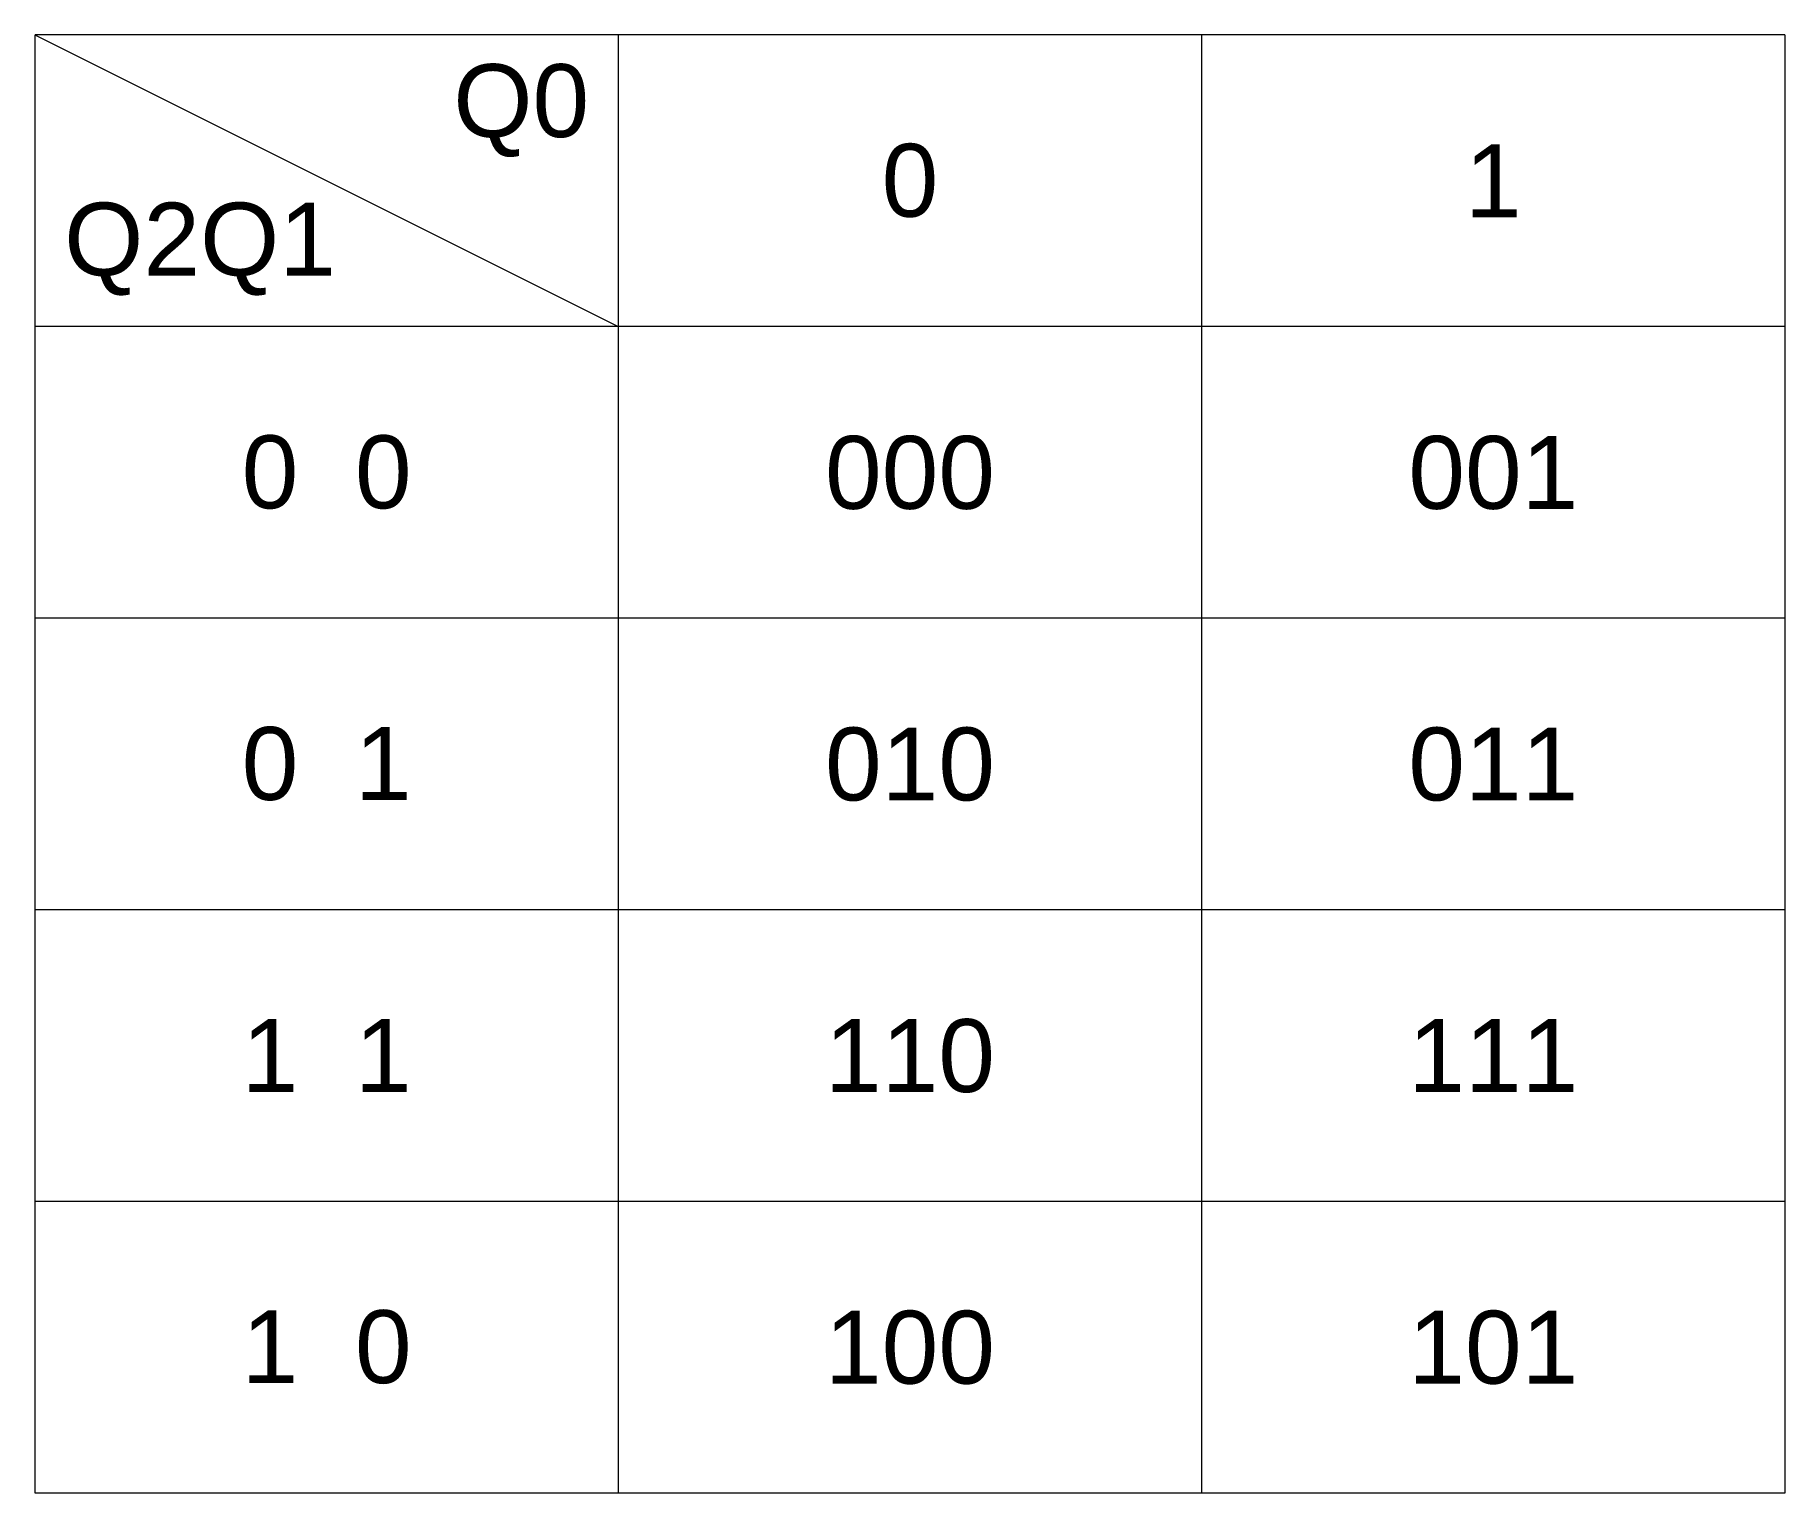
# Model space of a CAD drawing. Header units: millimetres. Extents: x 0 to 60, y 0 to 50.
import ezdxf
from ezdxf.enums import TextEntityAlignment as Align

# ---------------------------------------------------------------- set-up
doc = ezdxf.new("R2010")
doc.units = ezdxf.units.MM
doc.layers.get('0').update_dxf_attribs({"lineweight": 25, "true_color": 0xffffff})
doc.layers.add('TABLE', color=178, linetype='Continuous', lineweight=20, true_color=0x000000)
doc.styles.add('textstyle0', font='')
doc.styles.add('textstyle1', font='')
doc.styles.add('textstyle10', font='')
doc.styles.add('textstyle11', font='')
doc.styles.add('textstyle12', font='')
doc.styles.add('textstyle13', font='')
doc.styles.add('textstyle14', font='')
doc.styles.add('textstyle15', font='')
doc.styles.add('textstyle2', font='')
doc.styles.add('textstyle3', font='')
doc.styles.add('textstyle4', font='')
doc.styles.add('textstyle5', font='')
doc.styles.add('textstyle6', font='arial.ttf')
doc.styles.add('textstyle7', font='')
doc.styles.add('textstyle8', font='')
doc.styles.add('textstyle9', font='')
doc.styles.get('textstyle0').set_extended_font_data('Liberation Sans')
doc.styles.get('textstyle1').set_extended_font_data('Liberation Sans')
doc.styles.get('textstyle10').set_extended_font_data('Arial')
doc.styles.get('textstyle11').set_extended_font_data('Arial')
doc.styles.get('textstyle12').set_extended_font_data('Arial')
doc.styles.get('textstyle13').set_extended_font_data('Arial')
doc.styles.get('textstyle14').set_extended_font_data('Arial')
doc.styles.get('textstyle15').set_extended_font_data('Arial')
doc.styles.get('textstyle2').set_extended_font_data('Liberation Sans')
doc.styles.get('textstyle3').set_extended_font_data('Liberation Sans')
doc.styles.get('textstyle4').set_extended_font_data('Liberation Sans')
doc.styles.get('textstyle5').set_extended_font_data('Liberation Sans')
doc.styles.get('textstyle7').set_extended_font_data('Arial')
doc.styles.get('textstyle8').set_extended_font_data('Arial')
doc.styles.get('textstyle9').set_extended_font_data('Arial')

msp = doc.modelspace()

# ---------------------------------------------------------------- linework, layer by layer
at = {"layer": 'TABLE'}
for p, q in [((0, 50), (20, 40)), ((0, 50), (0, 0)), ((60, 50), (0, 50)), ((20, 50), (20, 0)), ((40, 50), (40, 0)), ((60, 50), (60, 0)), ((60, 40), (0, 40)), ((60, 30), (0, 30)), ((60, 20), (0, 20)), ((60, 10), (0, 10)), ((60, 0), (0, 0))]:
    msp.add_line(p, q, dxfattribs=at)

# ---------------------------------------------------------------- texts
at = {"style": 'textstyle7'}
msp.add_attdef('Q0', text='Q0', height=2.5, dxfattribs=at).set_placement((19, 49), align=Align.TOP_RIGHT)
at = {"style": 'textstyle6'}
msp.add_attdef('Q2Q1', text='Q2Q1', height=2.5, dxfattribs=at).set_placement((1, 41), align=Align.BOTTOM_LEFT)
for tag, style, p in [('000', 'textstyle8', (30, 35)), ('001', 'textstyle9', (50, 35)), ('010', 'textstyle10', (30, 25)), ('011', 'textstyle11', (50, 25)), ('110', 'textstyle12', (30, 15)), ('111', 'textstyle13', (50, 15)), ('100', 'textstyle14', (30, 5)), ('101', 'textstyle15', (50, 5))]:
    msp.add_attdef(tag, text='X', height=2.5, dxfattribs=dict(style=style)).set_placement(p, align=Align.MIDDLE_CENTER)
at = {"layer": 'TABLE', "char_height": 1, "attachment_point": 5}
for s, insert, style in [('\\H2.5;0', (30, 45), 'textstyle4'), ('\\H2.5;1', (50, 45), 'textstyle5'), ('\\H2.5;0  0', (10, 35), 'textstyle0'), ('\\H2.5;0  1', (10, 25), 'textstyle1'), ('\\H2.5;1  1', (10, 15), 'textstyle2'), ('\\H2.5;1  0', (10, 5), 'textstyle3')]:
    msp.add_mtext(s, dxfattribs=dict(at, insert=insert, style=style))

doc.saveas('drawing.dxf')
